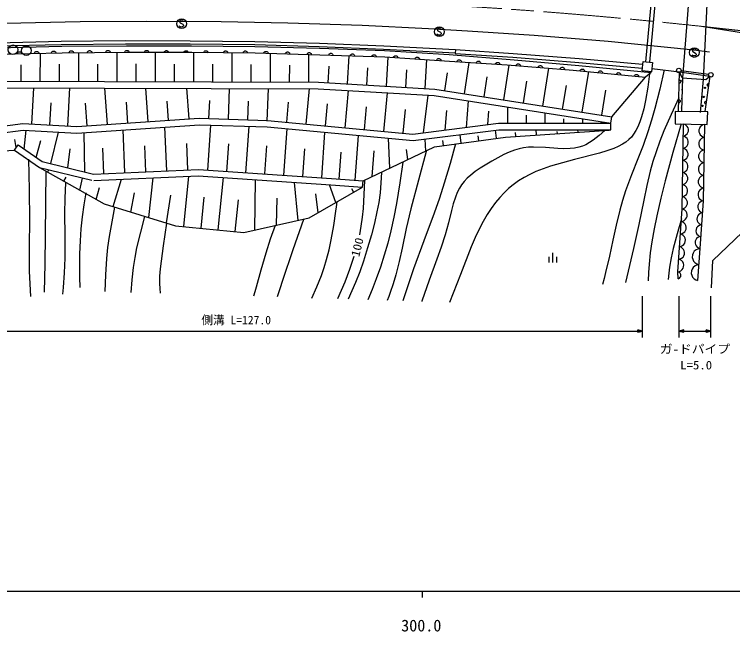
# Model space of a CAD drawing. Units: millimetres, scale not verified. Extents: x 40000 to 680000, y 20000 to 380000.
# Drawn here: x 304765 to 416113, y 198715 to 294443 of the extents above; entities that cross this region are included whole.
import ezdxf
from ezdxf.enums import TextEntityAlignment as Align

# ---------------------------------------------------------------- set-up
doc = ezdxf.new("R2010")
doc.units = ezdxf.units.MM
doc.header["$LTSCALE"] = 1000
doc.linetypes.add('CHAIN', pattern=[18.5, 12, -1.5, 3.5, -1.5])
for name, color, linetype, lineweight in [('M-BGD', 7, 'Continuous', 25), ('M-BMK', 2, 'CHAIN', 13), ('M-TTL-BAND', 7, 'Continuous', 25)]:
    doc.layers.add(name, color=color, linetype=linetype, lineweight=lineweight)
doc.styles.add('ＭＳ ゴシック', font='')
doc.styles.get('ＭＳ ゴシック').set_extended_font_data('MS Gothic')

# ---------------------------------------------------------------- blocks, each defined once
blk = doc.blocks.new('BUHIN3')
at = {"color": 7, "linetype": 'Continuous', "lineweight": 25}
blk.add_lwpolyline([(217, 491), (175, 534), (118, 559), (39, 571), (-78, 568), (-174, 539), (-255, 480), (-301, 396), (-302, 310), (-297, 253), (-264, 179), (-211, 140), (205, -84), (252, -150), (285, -243), (280, -333), (256, -405), (206, -474), (91, -511), (-82, -517), (-157, -508), (-229, -476), (-291, -422), (-346, -337)], dxfattribs=at)
blk.add_circle((0, 0), 746, dxfattribs=at)
blk = doc.blocks.new('BUHIN6')
at = {"color": 7, "linetype": 'Continuous', "lineweight": 25}
blk.add_lwpolyline([(-30, -248), (-85, -221), (-130, -186), (-178, -132), (-202, -74), (-212, -13), (-203, 64), (-178, 120), (-142, 171), (-81, 213), (-29, 236), (30, 248)], dxfattribs=at)
blk = doc.blocks.new('BUHIN7')
at = {"color": 7, "linetype": 'Continuous', "lineweight": 25}
blk.add_lwpolyline([(2, 250), (59, 230), (108, 199), (162, 151), (192, 96), (209, 37), (208, -40), (191, -99), (160, -154), (105, -202), (56, -232), (-2, -250)], dxfattribs=at)
blk = doc.blocks.new('BUHIN48')
at = {"color": 7, "linetype": 'Continuous', "lineweight": 25}
blk.add_lwpolyline([(-349, 29), (-314, 107), (-267, 172), (-194, 243), (-114, 278), (-30, 296), (79, 287), (158, 255), (232, 207), (293, 125), (329, 53), (349, -29)], dxfattribs=at)
blk = doc.blocks.new('BUHIN49')
at = {"color": 7, "linetype": 'Continuous', "lineweight": 25}
blk.add_lwpolyline([(-349, 21), (-317, 100), (-270, 165), (-199, 238), (-120, 276), (-36, 295), (72, 288), (152, 259), (227, 212), (290, 131), (328, 61), (349, -21)], dxfattribs=at)
blk = doc.blocks.new('BUHIN50')
at = {"color": 7, "linetype": 'Continuous', "lineweight": 25}
blk.add_lwpolyline([(-350, 17), (-318, 96), (-272, 162), (-202, 236), (-123, 274), (-40, 295), (69, 289), (150, 261), (224, 215), (289, 135), (327, 64), (350, -17)], dxfattribs=at)
blk = doc.blocks.new('BUHIN51')
at = {"color": 7, "linetype": 'Continuous', "lineweight": 25}
blk.add_lwpolyline([(-350, 17), (-318, 96), (-273, 162), (-203, 236), (-124, 274), (-40, 295), (68, 289), (149, 261), (224, 215), (289, 135), (327, 65), (350, -17)], dxfattribs=at)
blk = doc.blocks.new('BUHIN52')
at = {"color": 7, "linetype": 'Continuous', "lineweight": 25}
blk.add_lwpolyline([(-350, 6), (-321, 86), (-278, 153), (-210, 229), (-132, 270), (-49, 293), (59, 291), (141, 265), (217, 222), (284, 144), (325, 75), (350, -6)], dxfattribs=at)
blk = doc.blocks.new('BUHIN53')
at = {"color": 7, "linetype": 'Continuous', "lineweight": 25}
blk.add_lwpolyline([(-350, 4), (-321, 84), (-278, 152), (-211, 228), (-133, 269), (-51, 293), (58, 292), (140, 266), (216, 223), (284, 145), (325, 77), (350, -4)], dxfattribs=at)
blk = doc.blocks.new('BUHIN54')
at = {"color": 7, "linetype": 'Continuous', "lineweight": 25}
blk.add_lwpolyline([(-350, -4), (-323, 77), (-282, 146), (-216, 223), (-140, 266), (-58, 292), (51, 293), (133, 269), (211, 228), (280, 152), (323, 84), (350, 4)], dxfattribs=at)
blk = doc.blocks.new('BUHIN55')
at = {"color": 7, "linetype": 'Continuous', "lineweight": 25}
blk.add_lwpolyline([(-350, -9), (-324, 72), (-284, 142), (-219, 220), (-143, 264), (-62, 291), (47, 294), (130, 271), (208, 231), (278, 156), (322, 89), (350, 9)], dxfattribs=at)
blk = doc.blocks.new('BUHIN56')
at = {"color": 7, "linetype": 'Continuous', "lineweight": 25}
blk.add_lwpolyline([(-350, -14), (-325, 68), (-286, 138), (-222, 217), (-147, 262), (-66, 290), (43, 294), (126, 273), (204, 234), (276, 160), (320, 93), (350, 14)], dxfattribs=at)
blk = doc.blocks.new('BUHIN74')
at = {"color": 7, "linetype": 'Continuous', "lineweight": 25}
blk.add_circle((0, 0), 746, dxfattribs=at)
blk = doc.blocks.new('BUHIN91')
at = {"color": 7, "linetype": 'Continuous', "lineweight": 25}
blk.add_lwpolyline([(2, -939), (218, -868), (401, -755), (607, -571), (720, -364), (789, -144), (789, 148), (718, 368), (604, 575), (397, 757), (214, 865), (-2, 939)], dxfattribs=at)
blk = doc.blocks.new('BUHIN92')
at = {"color": 7, "linetype": 'Continuous', "lineweight": 25}
blk.add_lwpolyline([(-50, -978), (179, -916), (375, -809), (600, -629), (729, -420), (814, -194), (829, 109), (768, 343), (661, 564), (456, 766), (271, 888), (50, 978)], dxfattribs=at)
blk = doc.blocks.new('BUHIN94')
at = {"color": 7, "linetype": 'Continuous', "lineweight": 25}
blk.add_lwpolyline([(64, 1245), (-227, 1166), (-477, 1029), (-764, 801), (-927, 535), (-1036, 247), (-1056, -139), (-977, -436), (-842, -718), (-581, -975), (-345, -1130), (-64, -1245)], dxfattribs=at)
blk = doc.blocks.new('BUHIN95')
at = {"color": 7, "linetype": 'Continuous', "lineweight": 25}
blk.add_lwpolyline([(55, 924), (-162, 868), (-348, 768), (-563, 600), (-686, 403), (-768, 190), (-785, -97), (-729, -318), (-630, -528), (-437, -721), (-263, -838), (-55, -924)], dxfattribs=at)
blk = doc.blocks.new('BUHIN96')
at = {"color": 7, "linetype": 'Continuous', "lineweight": 25}
blk.add_lwpolyline([(-3, 987), (-230, 912), (-422, 793), (-638, 600), (-756, 383), (-829, 151), (-829, -155), (-754, -387), (-635, -604), (-417, -796), (-224, -909), (3, -987)], dxfattribs=at)
blk = doc.blocks.new('BUHIN214')
at = {"color": 7, "linetype": 'Continuous', "lineweight": 25}
blk.add_circle((0, 0), 348, dxfattribs=at)
blk = doc.blocks.new('BUHIN221')
at = {"color": 7, "linetype": 'Continuous', "lineweight": 25}
for p, q in [((-604, 135), (-577, -764)), ((-23, 750), (23, -750)), ((595, 172), (623, -727))]:
    blk.add_line(p, q, dxfattribs=at)
blk = doc.blocks.new('BUHIN224')
at = {"color": 7, "linetype": 'Continuous', "lineweight": 25}
for points in [[(0, 0), (-753, 175), (-747, -200)], [(-154, -3), (-701, -143), (-705, 120)], [(-229, -4), (-673, -114), (-677, 92)], [(-306, -5), (-646, -86), (-648, 64)], [(-381, -6), (-618, -57), (-619, 37)]]:
    blk.add_lwpolyline(points, close=True, dxfattribs=at)
for points in [[(-77, -1), (-729, -171), (-734, 147), (-79, -1)], [(-591, -10), (-457, -8), (-590, -29), (-591, 9), (-457, -8)]]:
    blk.add_lwpolyline(points, dxfattribs=at)
blk = doc.blocks.new('BUHIN223')
at = {"color": 7, "linetype": 'Continuous', "lineweight": 25}
for points in [[(0, 0), (753, -175), (747, 200)], [(154, 3), (701, 143), (705, -120)], [(229, 4), (673, 114), (677, -92)], [(306, 5), (646, 86), (648, -64)], [(381, 6), (618, 57), (619, -37)]]:
    blk.add_lwpolyline(points, close=True, dxfattribs=at)
for points in [[(77, 1), (729, 171), (734, -147), (79, 1)], [(591, 10), (457, 8), (590, 29), (591, -9), (457, 8)]]:
    blk.add_lwpolyline(points, dxfattribs=at)

msp = doc.modelspace()

# ---------------------------------------------------------------- linework, layer by layer
at = {"layer": 'M-BGD'}
for p, q in [((409445, 298595), (408329, 284584)), ((411575, 284352), (412287, 298432)), ((403614, 297726), (402618, 287095)), ((404211, 297670), (403215, 287035)), ((314974, 293269), (303445, 293023)), ((325289, 293355), (314974, 293269)), ((336808, 293274), (325289, 293355)), ((347142, 293063), (336808, 293274)), ((358669, 292706), (347142, 293063)), ((368950, 292204), (358669, 292706)), ((375035, 291845), (368950, 292204)), ((385332, 291158), (375035, 291845)), ((443634, 287375), (411302, 292580)), ((426421, 290844), (411302, 292580)), ((396822, 290209), (385332, 291158)), ((302023, 290044), (312022, 290291)), ((302035, 289544), (312031, 289792)), ((312022, 290291), (322006, 290381)), ((312031, 289792), (322007, 289881)), ((312106, 289497), (322142, 289586)), ((322006, 290381), (332042, 290360)), ((322007, 289881), (332036, 289860)), ((322142, 289586), (332200, 289565)), ((332036, 289860), (342018, 289744)), ((332042, 290360), (342027, 290244)), ((332200, 289565), (342030, 289463)), ((342018, 289744), (352030, 289470)), ((342027, 290244), (352047, 289969)), ((352047, 289969), (362029, 289543)), ((362029, 289543), (373163, 288974)), ((410101, 288890), (396822, 290209)), ((301635, 288258), (312168, 288496)), ((302033, 289255), (312106, 289497)), ((308788, 284052), (308802, 288420)), ((312168, 288496), (322204, 288584)), ((314734, 284034), (314748, 288518)), ((320680, 284015), (320695, 288571)), ((322204, 288584), (332261, 288564)), ((326627, 283996), (326641, 288575)), ((332261, 288564), (342092, 288461)), ((332573, 283977), (332587, 288560)), ((338519, 283958), (338533, 288498)), ((342030, 289463), (352079, 289176)), ((342092, 288461), (352141, 288175)), ((344465, 283939), (344479, 288393)), ((352030, 289470), (362004, 289043)), ((352079, 289176), (362141, 288844)), ((362004, 289043), (373137, 288475)), ((362141, 288844), (372178, 288198)), ((373163, 288974), (373123, 288376)), ((373163, 288974), (382097, 288381)), ((412538, 288568), (410101, 288890)), ((350411, 283920), (350425, 288224)), ((352141, 288175), (362203, 287843)), ((356414, 283652), (356669, 288025)), ((362203, 287843), (372239, 287197)), ((362435, 283300), (362698, 287811)), ((368456, 282949), (368717, 287423)), ((372178, 288198), (382226, 287414)), ((373123, 288376), (382058, 287782)), ((382051, 287783), (392291, 286991)), ((382097, 288381), (392341, 287589)), ((382226, 287414), (392271, 286538)), ((392341, 287589), (402150, 286705)), ((305815, 284062), (305823, 286636)), ((311761, 284043), (311770, 286709)), ((317707, 284024), (317716, 286736)), ((323653, 284005), (323662, 286751)), ((329600, 283986), (329608, 286736)), ((335546, 283967), (335554, 286705)), ((341492, 283949), (341500, 286660)), ((347438, 283930), (347446, 286557)), ((353403, 283828), (353553, 286406)), ((372239, 287197), (381174, 286603)), ((374530, 282142), (375294, 286994)), ((380623, 281183), (381472, 286580)), ((381174, 286603), (391414, 285812)), ((392271, 286538), (403464, 285409)), ((392291, 286991), (402097, 286108)), ((402072, 285663), (402220, 287135)), ((402220, 287135), (403681, 286988)), ((403681, 286988), (403533, 285516)), ((359424, 283476), (359580, 286146)), ((365445, 283125), (365603, 285820)), ((371484, 282621), (371917, 285368)), ((386715, 280224), (387640, 286104)), ((391414, 285812), (402606, 284683)), ((392807, 279265), (393800, 285571)), ((403533, 285516), (402072, 285663)), ((403464, 285409), (402606, 284683)), ((403602, 286061), (407888, 285554)), ((407744, 279450), (407888, 285554)), ((407888, 285554), (412584, 284872)), ((408277, 284587), (407888, 285554)), ((412391, 285123), (408125, 285703)), ((301355, 284076), (351898, 283915)), ((377577, 281662), (378061, 284738)), ((383669, 280703), (384201, 284087)), ((397376, 278546), (402606, 284683)), ((408329, 284584), (408165, 279492)), ((408277, 284587), (411934, 284348)), ((411127, 279231), (411575, 284352)), ((412584, 284872), (411825, 279375)), ((411934, 284348), (412584, 284872)), ((301561, 283076), (351867, 282916)), ((307475, 277426), (307794, 283056)), ((313053, 277111), (313388, 283038)), ((319191, 277355), (318804, 283021)), ((325516, 277787), (325161, 283001)), ((331842, 278218), (331517, 282980)), ((337947, 278145), (338140, 282959)), ((343979, 277904), (344181, 282940)), ((350002, 277420), (350518, 282920)), ((351867, 282916), (369854, 281866)), ((351898, 283915), (369961, 282861)), ((369961, 282861), (397376, 278546)), ((389761, 279745), (390339, 283417)), ((356022, 276855), (356565, 282641)), ((362042, 276291), (362605, 282289)), ((368215, 276077), (368897, 281921)), ((369854, 281866), (397221, 277558)), ((395853, 278786), (396465, 282671)), ((310264, 277268), (310460, 280735)), ((316028, 277140), (315787, 280674)), ((322354, 277571), (322131, 280835)), ((328679, 278003), (328475, 280995)), ((334931, 278266), (335044, 281088)), ((340963, 278025), (341081, 280980)), ((346992, 277702), (347286, 280839)), ((374844, 276918), (375166, 281029)), ((353012, 277138), (353332, 280546)), ((359032, 276573), (359364, 280108)), ((365052, 276008), (365396, 279671)), ((371530, 276498), (371785, 279533)), ((381267, 277550), (381265, 280070)), ((378159, 277339), (378332, 279455)), ((384167, 277551), (384167, 278788)), ((387068, 277553), (387067, 279156)), ((397221, 277558), (397376, 278546)), ((407210, 279386), (407195, 277467)), ((412255, 279316), (407210, 279386)), ((412185, 277345), (412255, 279316)), ((289877, 275406), (306081, 277505)), ((306081, 277505), (314447, 277032)), ((314447, 277032), (333423, 278326)), ((314453, 276030), (333441, 277325)), ((333423, 278326), (344017, 277982)), ((333441, 277325), (343954, 276983)), ((334767, 270295), (335246, 277267)), ((344017, 277982), (366557, 275867)), ((366557, 275867), (379816, 277549)), ((379816, 277549), (397221, 277558)), ((389969, 277554), (389969, 278242)), ((392870, 277556), (392869, 278243)), ((395770, 277558), (395770, 277695)), ((397221, 276559), (397221, 277558)), ((407195, 277467), (412185, 277345)), ((408299, 264287), (408483, 277436)), ((411731, 277357), (411568, 265515)), ((291500, 274608), (306117, 276501)), ((306117, 276501), (314453, 276030)), ((306280, 273561), (306594, 276475)), ((310409, 271294), (311603, 276191)), ((321903, 269896), (321612, 276518)), ((328413, 270182), (328115, 276962)), ((340656, 269891), (341150, 277074)), ((343954, 276983), (366574, 274861)), ((346546, 269486), (347041, 276694)), ((352435, 269081), (352920, 276142)), ((366574, 274861), (379880, 276549)), ((379531, 275229), (379357, 276483)), ((379880, 276549), (397221, 276559)), ((380905, 275421), (396986, 276502)), ((385730, 275745), (385677, 276533)), ((388946, 275961), (388923, 276299)), ((392162, 276178), (392139, 276516)), ((395378, 276394), (395373, 276462)), ((305060, 273798), (304845, 275054)), ((315698, 270004), (315602, 276108)), ((357598, 268719), (358089, 275657)), ((362985, 270604), (362749, 275220)), ((368526, 273233), (368425, 275096)), ((369911, 273890), (380905, 275421)), ((374034, 274464), (373850, 275784)), ((376783, 274847), (376675, 275619)), ((382513, 275529), (382473, 276137)), ((304775, 273387), (305345, 274209)), ((305345, 274209), (309086, 271617)), ((308151, 272265), (308893, 274866)), ((325158, 270039), (324981, 274060)), ((331667, 270325), (331487, 274440)), ((337712, 270093), (338003, 274340)), ((343601, 269688), (343901, 274057)), ((371285, 274081), (371172, 274894)), ((296336, 272828), (304775, 273387)), ((304775, 273387), (308669, 270689)), ((313054, 270649), (313427, 273593)), ((318648, 269753), (318476, 273679)), ((349490, 269284), (349784, 273564)), ((355138, 268893), (355434, 273090)), ((358829, 268632), (369911, 273890)), ((360214, 269289), (360552, 273259)), ((365755, 271918), (365568, 273511)), ((308669, 270689), (318697, 265044)), ((308669, 270689), (316784, 268710)), ((309086, 271617), (317021, 269682)), ((309923, 269984), (310121, 270335)), ((317021, 269682), (333295, 270396)), ((333295, 270396), (353907, 268980)), ((312430, 268572), (312786, 269205)), ((314937, 267161), (315349, 269060)), ((317065, 268683), (333282, 269395)), ((320077, 264622), (321386, 268901)), ((325596, 262934), (326287, 269088)), ((331061, 261536), (331835, 269335)), ((333282, 269395), (353837, 267983)), ((336362, 261009), (337169, 269128)), ((342028, 260989), (342147, 268786)), ((348784, 262488), (348178, 268372)), ((353907, 268980), (358829, 268632)), ((358758, 267635), (358829, 268632)), ((317444, 265750), (317943, 267590)), ((350473, 262863), (358758, 267635)), ((354616, 265249), (353625, 267997)), ((353837, 267983), (358758, 267635)), ((357377, 266839), (357056, 267398)), ((322836, 263778), (323399, 266750)), ((328356, 262089), (329042, 266424)), ((351854, 263658), (351501, 266586)), ((318697, 265044), (329735, 261667)), ((333711, 261272), (334190, 266095)), ((339013, 260746), (339502, 265666)), ((345406, 261739), (345480, 265943)), ((411568, 265515), (411004, 258127)), ((407636, 254517), (408299, 264287)), ((340338, 260614), (350473, 262863)), ((329735, 261667), (340338, 260614)), ((417616, 260630), (413019, 256295)), ((411004, 258127), (410664, 253153)), ((412822, 252024), (413019, 256295)), ((407661, 253448), (407636, 254517)), ((402150, 244324), (402150, 250738)), ((407778, 250738), (407778, 244324)), ((412738, 244324), (412738, 250738)), ((276437, 245323), (402150, 245323)), ((407778, 245323), (412738, 245323))]:
    msp.add_line(p, q, dxfattribs=at)
for points in [[(403236, 285217), (402946, 283156), (402589, 281062), (402324, 279817), (401996, 278568), (401732, 277773), (401413, 277001), (401111, 276415), (400759, 275861), (400411, 275422), (400014, 275018), (399550, 274640), (399036, 274300), (398378, 273947), (397677, 273641), (396598, 273258), (395485, 272927), (391616, 271928), (387884, 270904), (386727, 270507), (385602, 270059), (384688, 269634), (383793, 269151), (382931, 268608), (382092, 268007), (381380, 267420), (380702, 266782), (380006, 266040), (379349, 265252), (378681, 264352), (378055, 263409), (377425, 262343), (376848, 261247), (376184, 259835), (375577, 258401), (373904, 254088), (372209, 249775)], [(405497, 285836), (404811, 282828), (404068, 279838), (403556, 278010), (402986, 276200), (402238, 274111), (401433, 272040), (400450, 269554), (399526, 267052), (399044, 265572), (398616, 264065), (398058, 261764), (397557, 259446), (397015, 256920), (396415, 254412), (396179, 253493), (395938, 252566)], [(407791, 281477), (406600, 278930), (405468, 276364), (404821, 274761), (404233, 273140), (403759, 271649), (403340, 270130), (402810, 267904), (402335, 265650), (401566, 261879), (400739, 258127), (400127, 255479), (399504, 252834)], [(408111, 277445), (406850, 273046), (405643, 268620), (404964, 265923), (404341, 263200), (403937, 261189), (403590, 259158), (403353, 257436), (403175, 255697), (403080, 254403), (403002, 253097)], [(396296, 276436), (395413, 275651), (394509, 274928), (393944, 274547), (393359, 274225), (392830, 274004), (392274, 273837), (391615, 273708), (390926, 273636), (389970, 273612), (388991, 273649), (387126, 273787), (385267, 273865), (384477, 273834), (383703, 273745), (382997, 273598), (382297, 273390), (381472, 273073), (380653, 272693), (378809, 271678), (376977, 270600), (376217, 270082), (375504, 269523), (374970, 269035), (374479, 268504), (374101, 268013), (373766, 267477), (373426, 266807), (373132, 266095), (372796, 265077), (372512, 264025), (372055, 262118), (371541, 260235), (370927, 258346), (370258, 256481), (369067, 253241), (367923, 249957), (367916, 249938), (367906, 249910)], [(373168, 274366), (372322, 271301), (371417, 268245), (370652, 265930), (369827, 263624), (368218, 259325), (366663, 254996), (365818, 252506), (364985, 250002)], [(368598, 273196), (367392, 268751), (366243, 264288), (365525, 261240), (364862, 258164), (364405, 256101), (363888, 254046), (363485, 252677), (363025, 251327), (362792, 250702), (362554, 250078)], [(306978, 271980), (307080, 267225), (307123, 262472), (307062, 258531), (307062, 254593), (307140, 252637), (307274, 250676)], [(364983, 271505), (364516, 268301), (363989, 265106), (363583, 262986), (363116, 260868), (362636, 258977), (362096, 257091), (361503, 255242), (360851, 253403), (360221, 251781), (359545, 250173)], [(309654, 270160), (309593, 265171), (309528, 260173), (309467, 255778), (309404, 251382)], [(361687, 269944), (361599, 268339), (361451, 266740), (361244, 265287), (360976, 263833), (360575, 262046), (360113, 260260), (359529, 258216), (358887, 256192), (358299, 254522), (357652, 252866), (357090, 251563), (356486, 250269)], [(359029, 268685), (358958, 266513), (358826, 264347), (358682, 262967), (358479, 261596), (358364, 260927), (358243, 260249)], [(312675, 268322), (312585, 265937), (312554, 263540), (312612, 260080), (312609, 256623), (312499, 254349), (312328, 252067), (312285, 251559), (312242, 251040)], [(315845, 266752), (315531, 264912), (315277, 263059), (315084, 261198), (314951, 259321), (314872, 257301), (314852, 255280), (314867, 253691), (314895, 252102)], [(350877, 250445), (351650, 252181), (352365, 253934), (352798, 255174), (353178, 256441), (353560, 257948), (353884, 259473), (354271, 261676), (354600, 263897), (354700, 264616), (354800, 265345)], [(320306, 264556), (319850, 262281), (319451, 259989), (319229, 258298), (319066, 256588), (318901, 254024), (318787, 251453)], [(324935, 263086), (324297, 260664), (323718, 258233), (323417, 256727), (323174, 255201), (322958, 253269), (322797, 251327)], [(328375, 262051), (327842, 258530), (327366, 254979), (327286, 253832), (327266, 252685), (327292, 251937), (327346, 251184)], [(345215, 261710), (344444, 259572), (343728, 257411), (342948, 254775), (342225, 252121), (342041, 251425), (341857, 250728)], [(349586, 262608), (347950, 257900), (346344, 253171), (345916, 251893), (345489, 250614)], [(408192, 262728), (407525, 260430), (406917, 258123), (406600, 256699), (406340, 255257), (406208, 254298), (406111, 253331)], [(357394, 256869), (356722, 254889), (355994, 252931), (355436, 251617), (354840, 250320)], [(407661, 253448), (407783, 253491), (407886, 253557), (408001, 253664), (408062, 253784), (408099, 253910), (408095, 254076), (408052, 254201), (407986, 254317), (407865, 254418), (407760, 254477), (407636, 254517)]]:
    msp.add_lwpolyline(points, dxfattribs=at)
for centre in [(411826, 283044), (411633, 281643), (411440, 280242)]:
    msp.add_circle(centre, 99.5, dxfattribs=at)
for centre, start, end in [((408355, 284180), 111.0831, 245.21174), ((412020, 284445), 231.12046, 26.58718), ((408322, 282766), 119.05234, 237.24251), ((408288, 281352), 127.75547, 228.53937), ((408255, 279938), 137.73958, 218.55526)]:
    msp.add_arc(centre, 99.5, start, end, dxfattribs=at)
at = {"layer": 'M-BMK'}
msp.add_arc((325192, -502665), 799894, 82.07324, 86.98718, dxfattribs=at)
at = {"layer": 'M-TTL-BAND'}
for p, q in [((40000, 205000), (579000, 205000)), ((368000, 205000), (368000, 204000))]:
    msp.add_line(p, q, dxfattribs=at)

# ---------------------------------------------------------------- block references
at = {"layer": 'M-BGD', "rotation": 359.0502}
for name, p in [('BUHIN3', (330698, 292998)), ('BUHIN3', (370634, 291752)), ('BUHIN74', (304549, 288952)), ('BUHIN74', (306616, 288825)), ('BUHIN56', (305585, 288347)), ('BUHIN56', (308218, 288406)), ('BUHIN56', (310851, 288466)), ('BUHIN55', (313589, 288508)), ('BUHIN55', (316431, 288533)), ('BUHIN55', (319274, 288558)), ('BUHIN54', (322223, 288563)), ('BUHIN54', (325280, 288548)), ('BUHIN54', (328337, 288532)), ('BUHIN54', (331393, 288516)), ('BUHIN54', (334450, 288501)), ('BUHIN54', (337507, 288485)), ('BUHIN54', (340563, 288469)), ('BUHIN53', (343767, 288414)), ('BUHIN53', (347116, 288318)), ('BUHIN53', (350466, 288223)), ('BUHIN52', (353818, 288120)), ('BUHIN3', (410171, 288523)), ('BUHIN52', (357172, 288009)), ('BUHIN52', (360526, 287898)), ('BUHIN51', (363876, 287735)), ('BUHIN51', (367221, 287520)), ('BUHIN51', (370567, 287304)), ('BUHIN50', (373729, 287098)), ('BUHIN50', (376707, 286900)), ('BUHIN50', (379685, 286702)), ('BUHIN49', (382881, 286472)), ('BUHIN49', (386294, 286208)), ('BUHIN49', (389707, 285944)), ('BUHIN48', (392813, 285671)), ('BUHIN48', (395611, 285389)), ('BUHIN48', (398409, 285106)), ('BUHIN48', (401207, 284824)), ('BUHIN214', (407778, 285750)), ('BUHIN214', (412738, 285076)), ('BUHIN7', (407852, 284028)), ('BUHIN6', (412394, 283498)), ('BUHIN7', (407780, 280976)), ('BUHIN6', (412015, 280749)), ('BUHIN91', (408470, 276497)), ('BUHIN96', (411717, 276370)), ('BUHIN91', (408444, 274618)), ('BUHIN96', (411690, 274396)), ('BUHIN91', (408417, 272740)), ('BUHIN96', (411663, 272422)), ('BUHIN91', (408391, 270861)), ('BUHIN96', (411636, 270449)), ('BUHIN91', (408365, 268983)), ('BUHIN96', (411609, 268475)), ('BUHIN91', (408339, 267104)), ('BUHIN96', (411581, 266501)), ('BUHIN91', (408313, 265226)), ('BUHIN95', (411497, 264591)), ('BUHIN92', (408233, 263310)), ('BUHIN95', (411356, 262744)), ('BUHIN92', (408100, 261356)), ('BUHIN95', (411215, 260898)), ('BUHIN92', (407968, 259402)), ('BUHIN95', (411074, 259051)), ('BUHIN92', (407835, 257448)), ('BUHIN221', (388196, 256695)), ('BUHIN94', (410919, 256884)), ('BUHIN92', (407702, 255494)), ('BUHIN94', (410749, 254397)), ('BUHIN224', (402150, 245323)), ('BUHIN223', (407778, 245323)), ('BUHIN224', (412738, 245323))]:
    msp.add_blockref(name, p, dxfattribs=at)

# ---------------------------------------------------------------- texts
at = {"layer": 'M-BGD', "style": 'ＭＳ ゴシック', "width": 1.1}
msp.add_text('100', height=1320, rotation=75.7, dxfattribs=at).set_placement((358587, 256640), align=Align.BOTTOM_LEFT)
at = {"layer": 'M-BGD', "style": 'ＭＳ ゴシック'}
msp.add_text('側溝 L=127.0', height=1320, dxfattribs=at).set_placement((333762, 245979), align=Align.BOTTOM_LEFT)
at = {"layer": 'M-BGD', "style": 'ＭＳ ゴシック', "width": 1.1}
for s, p in [('ガ-ドパイプ', (404819, 241475)), ('L=5.0', (407988, 238989))]:
    msp.add_text(s, height=1320, dxfattribs=at).set_placement(p, align=Align.BOTTOM_LEFT)
at = {"layer": 'M-TTL-BAND', "style": 'ＭＳ ゴシック'}
msp.add_text('300.0', height=1833, dxfattribs=at).set_placement((367844, 198195), align=Align.BOTTOM_CENTER)

doc.saveas('drawing.dxf')
